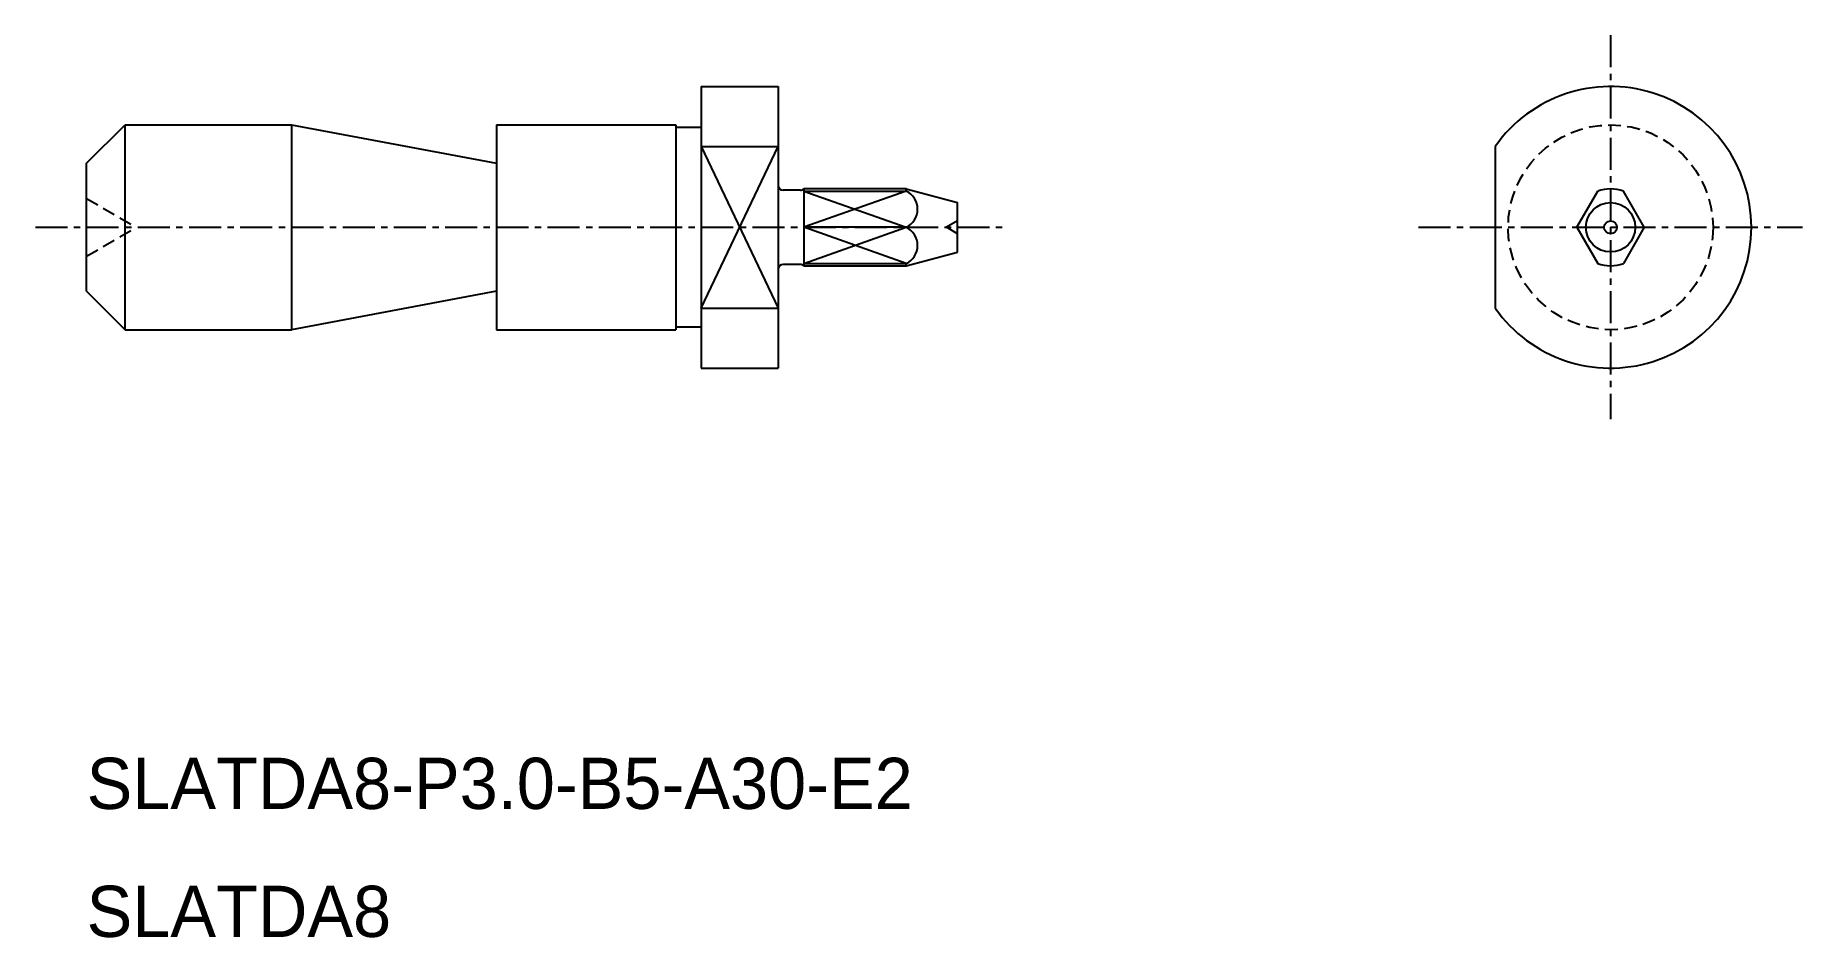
# Model space of a CAD drawing. Extents: x -1677.7 to -1608.7, y -638.3 to -603.1.
import ezdxf

# ---------------------------------------------------------------- set-up
doc = ezdxf.new("R2010")
doc.units = 0
doc.linetypes.add('CENTER', pattern=[2, 1.25, -0.25, 0.25, -0.25])
doc.linetypes.add('DASHED', pattern=[0.75, 0.5, -0.25])
doc.layers.get('0').update_dxf_attribs({"linetype": 'CONTINUOUS'})
doc.layers.add('CENTER', color=1, linetype='CENTER')

msp = doc.modelspace()

# ---------------------------------------------------------------- linework, layer by layer
at = {"color": 7, "linetype": 'CONTINUOUS'}
for p, q in [((-1651.742, -605.091), (-1651.742, -616.091)), ((-1651.742, -605.091), (-1648.742, -605.091)), ((-1648.742, -605.091), (-1648.742, -616.091)), ((-1675.742, -608.091), (-1674.242, -606.591)), ((-1674.242, -606.591), (-1667.742, -606.591)), ((-1667.742, -606.591), (-1659.742, -608.091)), ((-1667.742, -606.591), (-1667.742, -614.591)), ((-1659.742, -606.591), (-1652.742, -606.591)), ((-1659.742, -606.591), (-1659.742, -614.591)), ((-1652.742, -606.591), (-1652.742, -614.591)), ((-1651.742, -606.691), (-1652.742, -606.691)), ((-1651.742, -607.429), (-1648.742, -607.429)), ((-1620.742, -607.429), (-1620.742, -613.754)), ((-1675.742, -613.091), (-1675.742, -608.091)), ((-1647.875, -609.141), (-1648.542, -609.141)), ((-1647.742, -609.091), (-1647.742, -612.091)), ((-1643.742, -609.091), (-1647.742, -609.091)), ((-1643.742, -609.091), (-1641.742, -609.627)), ((-1643.742, -609.177), (-1643.742, -609.091)), ((-1617.559, -610.591), (-1616.742, -609.177)), ((-1614.926, -610.591), (-1615.742, -609.177)), ((-1641.742, -611.556), (-1641.742, -609.627)), ((-1617.559, -610.591), (-1616.742, -612.006)), ((-1614.926, -610.591), (-1615.742, -612.006)), ((-1643.742, -612.091), (-1641.742, -611.556)), ((-1643.742, -612.091), (-1643.742, -612.006)), ((-1647.875, -612.041), (-1648.542, -612.041)), ((-1647.742, -612.091), (-1643.742, -612.091)), ((-1675.742, -613.091), (-1674.242, -614.591)), ((-1659.742, -613.091), (-1667.742, -614.591)), ((-1651.742, -613.754), (-1648.742, -613.754)), ((-1674.242, -614.591), (-1667.742, -614.591)), ((-1659.742, -614.591), (-1652.742, -614.591)), ((-1651.742, -614.491), (-1652.742, -614.491)), ((-1651.742, -616.091), (-1648.742, -616.091))]:
    msp.add_line(p, q, dxfattribs=at)
at = {"color": 3, "linetype": 'CONTINUOUS'}
for p, q in [((-1651.742, -613.754), (-1648.742, -607.429)), ((-1651.742, -607.429), (-1648.742, -613.754)), ((-1643.742, -609.177), (-1647.742, -610.591)), ((-1647.742, -609.177), (-1643.742, -610.591)), ((-1643.742, -612.006), (-1647.742, -610.591)), ((-1647.742, -612.006), (-1643.742, -610.591))]:
    msp.add_line(p, q, dxfattribs=at)
for p, q in [((-1647.742, -609.177), (-1643.742, -609.177)), ((-1643.742, -610.591), (-1647.742, -610.591)), ((-1647.742, -612.006), (-1643.742, -612.006))]:
    msp.add_line(p, q)
at = {"color": 3, "linetype": 'DASHED'}
for p, q in [((-1675.742, -609.466), (-1673.794, -610.591)), ((-1675.742, -611.716), (-1673.794, -610.591)), ((-1641.742, -610.341), (-1642.175, -610.591)), ((-1641.742, -610.841), (-1642.175, -610.591))]:
    msp.add_line(p, q, dxfattribs=at)
msp.add_circle((-1616.242, -610.591), 4, dxfattribs=at)
at = {"color": 7, "linetype": 'CONTINUOUS'}
for radius in [0.964, 0.25]:
    msp.add_circle((-1616.242, -610.591), radius, dxfattribs=at)
for centre, radius, start, end in [((-1616.242, -610.591), 5.5, 215.0968, 144.9032), ((-1648.542, -608.941), 0.2, 180, 270), ((-1647.875, -608.941), 0.2, 270, 311.40962), ((-1616.242, -610.591), 1.5, 70.52878, 109.47122), ((-1616.242, -610.591), 1.5, 250.52878, 289.47122), ((-1648.542, -612.241), 0.2, 90, 180), ((-1647.875, -612.241), 0.2, 48.59038, 90)]:
    msp.add_arc(centre, radius, start, end, dxfattribs=at)
for centre in [(-1644.082, -609.884), (-1644.082, -611.299)]:
    msp.add_arc(centre, 0.784, 295.66227, 64.33773)
at = {"layer": 'CENTER', "color": 1, "linetype": 'CENTER'}
for p, q in [((-1616.242, -603.091), (-1616.242, -618.091)), ((-1677.742, -610.591), (-1639.742, -610.591)), ((-1623.742, -610.591), (-1608.742, -610.591))]:
    msp.add_line(p, q, dxfattribs=at)
at = {"layer": 'CENTER', "color": 7, "linetype": 'CONTINUOUS'}
msp.add_line((-1674.242, -614.591), (-1674.242, -606.591), dxfattribs=at)

# ---------------------------------------------------------------- texts
at = {"color": 7, "linetype": 'CONTINUOUS'}
for s, p in [('SLATDA8-P3.0-B5-A30-E2', (-1675.742, -633.313)), ('SLATDA8', (-1675.742, -638.313))]:
    msp.add_text(s, height=2, dxfattribs=at).set_placement(p)

doc.saveas('drawing.dxf')
